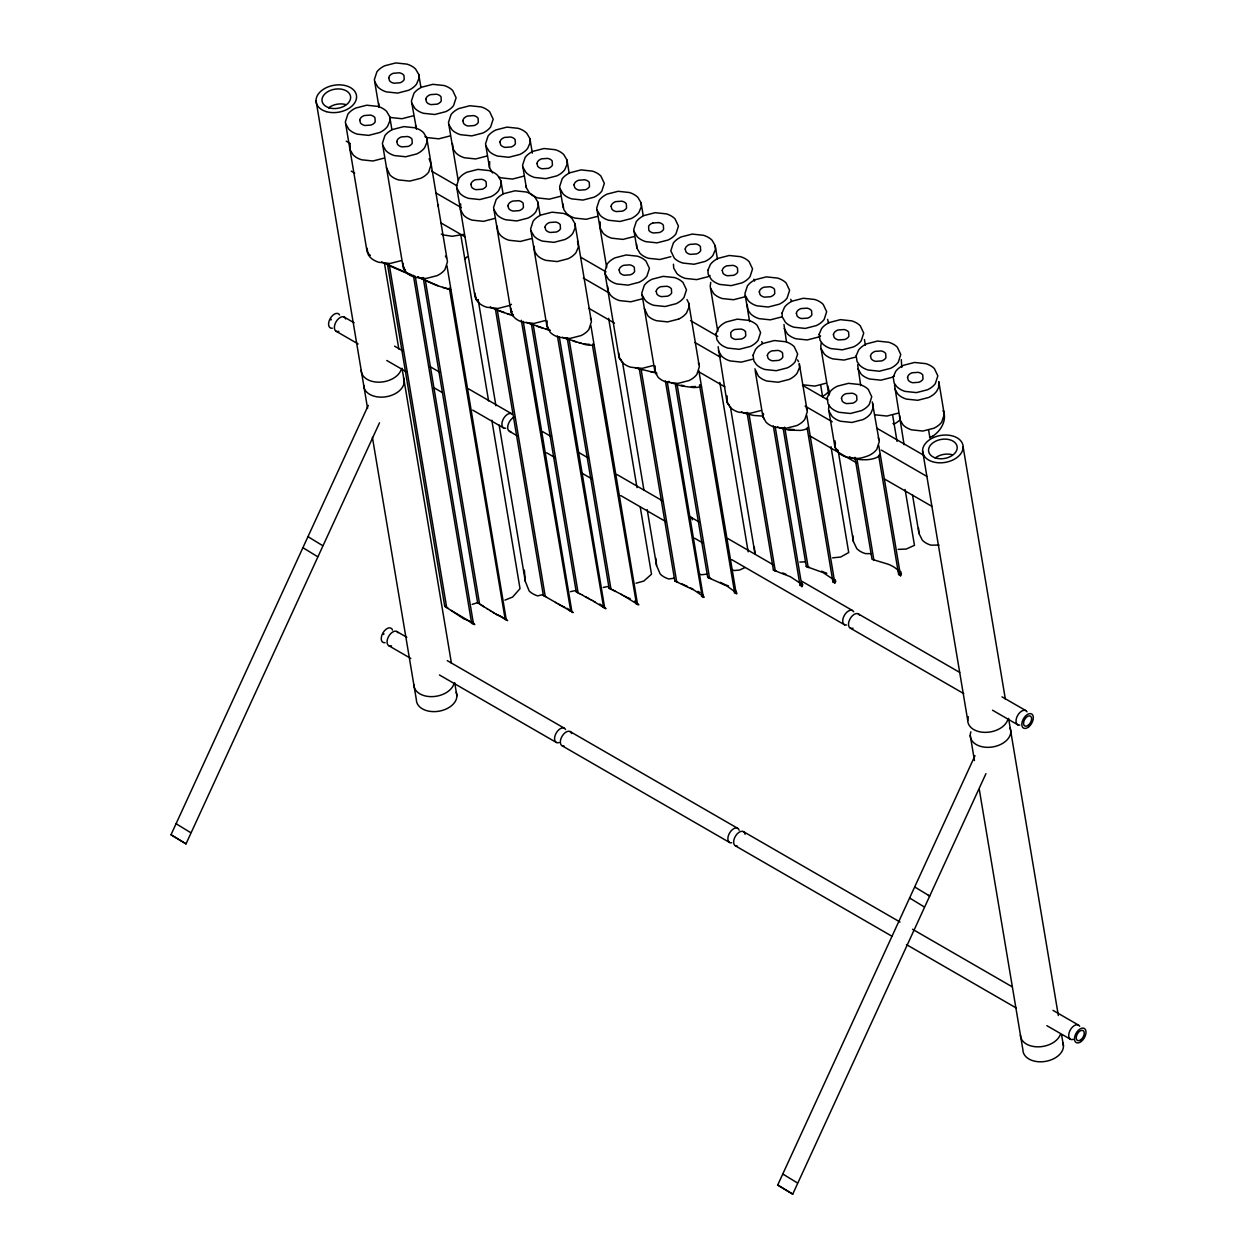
<?xml version="1.0" encoding="UTF-8"?>
<svg xmlns="http://www.w3.org/2000/svg" width="1257" height="1257" viewBox="0 0 1257 1257"><rect width="100%" height="100%" fill="white"/><g stroke="black" fill="none" stroke-linecap="round" stroke-linejoin="round"><path stroke-width="1.5" d="M524.358 570.097L525.332 581.488L529.181 590.979A24.889 16.655 -9.5 0 0 537.713 595.897L542.788 594.624M366.871 248.053L368.474 255.03M378.718 103.294L378.97 107.222L374.366 79.647L376.88 71.885A20.348 13.607 -9.5 0 1 384.721 65.773L395.766 62.929L407.064 64.138A24.889 16.655 -9.5 0 1 415.596 69.056L418.738 74.43L420.891 87.236M402.853 263.043L403.796 268.872L406.247 272.345A24.889 16.655 -9.5 0 0 414.779 277.278L426.076 278.473L437.122 275.644A20.348 13.607 -9.5 0 0 444.962 269.517L447.476 261.77L426.783 138.097L423.625 132.739A24.889 16.655 -9.5 0 0 415.109 127.805L403.811 126.611L392.765 129.44A20.348 13.607 -9.5 0 0 384.925 135.567L382.411 143.314L403.104 266.987M438.3 206.447L438.363 204.655M452.41 143.518L453.337 149.347L455.804 152.82A24.889 16.655 -9.5 0 0 464.336 157.738L475.633 158.948L486.679 156.104M474.816 293.022L476.434 299.999M497.065 226.024L498.008 231.854L500.475 235.326A24.889 16.655 -9.5 0 0 508.991 240.244L520.304 241.454L531.35 238.61M510.798 308.012L511.74 313.841L514.207 317.314A24.889 16.655 -9.5 0 0 522.723 322.232L534.021 323.442L545.067 320.598M533.911 246.136L534.853 251.966L537.305 255.438A24.889 16.655 -9.5 0 0 545.837 260.356L557.134 261.566L568.18 258.722A20.348 13.607 -9.5 0 0 576.02 252.61L578.471 246.828L577.529 240.998M562.932 203.854L563.874 209.683L566.326 213.156A24.889 16.655 -9.5 0 0 574.858 218.074L586.155 219.284L597.201 216.44M607.602 286.36L608.529 292.19L610.996 295.662A24.889 16.655 -9.5 0 0 619.512 300.58L630.825 301.79L641.871 298.946M618.758 352.981L619.135 357.774L622.152 362.283A24.889 16.655 -9.5 0 0 630.668 367.201L641.981 368.411L653.027 365.567M636.608 244.078L636.859 248.022L640.017 253.38A24.889 16.655 -9.5 0 0 648.533 258.298L659.831 259.508L670.877 256.679M673.453 264.19L673.705 268.134L676.847 273.492A24.889 16.655 -9.5 0 0 685.379 278.41L696.677 279.62L707.722 276.791A20.348 13.607 -9.5 0 0 710.079 275.519M718.124 346.696L726.955 401.879L730.097 407.252A24.889 16.655 -9.5 0 0 738.629 412.17L749.926 413.364L760.972 410.536M747.129 304.414L748.072 310.243L750.539 313.716A24.889 16.655 -9.5 0 0 759.055 318.65L770.352 319.844L781.414 317.015M762.685 412.925L762.936 416.868L766.079 422.226A24.889 16.655 -9.5 0 0 774.611 427.16L785.908 428.354L796.954 425.526A20.348 13.607 -9.5 0 0 804.794 419.398L807.308 411.652L799.279 363.572L799.515 367.5L797.064 373.282A20.348 13.607 -9.5 0 1 789.239 379.394L778.177 382.238L766.88 381.028A24.889 16.655 -9.5 0 1 758.364 376.11L754.891 368.788M783.975 324.526L786.473 341.92M827.687 385.632L829.683 393.268M857.651 364.75L860.746 385.679M865.382 345.345L864.439 339.516M894.497 384.862L904.097 444.664M899.651 415.611L899.902 419.555L903.045 424.913A24.889 16.655 -9.5 0 0 911.576 429.847L922.874 431.041L933.92 428.213A20.348 13.607 -9.5 0 0 941.76 422.085L944.274 414.339L938.806 381.625L938.618 387.549L936.606 391.351A20.348 13.607 -9.5 0 1 928.766 397.463L917.72 400.292L906.423 399.098A24.889 16.655 -9.5 0 1 897.907 394.179L894.748 388.806M727.096 400.307L727.646 403.764L729.327 404.785M350.153 143.597L349.949 149.504L353.107 154.878A24.889 16.655 -9.5 0 0 361.623 159.796L372.936 160.99L383.982 158.162M460.675 203.933L460.471 209.84L463.629 215.214A24.889 16.655 -9.5 0 0 472.161 220.132L483.458 221.342L494.504 218.498M449.346 288.057L505.141 619.01L495.242 613.636M489.696 161.65L489.492 167.558L492.65 172.932M547.235 321.022L546.716 324.982L548.571 329.334M600.217 221.986L600.013 227.91L603.171 233.268A24.889 16.655 -9.5 0 0 611.688 238.186L623.001 239.396L634.047 236.552M547.376 326.553L550.189 332.304A24.889 16.655 -9.5 0 0 558.705 337.222L570.018 338.432L581.064 335.588A20.348 13.607 -9.5 0 0 588.889 329.475L591.418 321.713L574.999 223.667L571.856 218.309A24.889 16.655 -9.5 0 0 563.325 213.391L552.027 212.182L540.981 215.026A20.348 13.607 -9.5 0 0 533.141 221.138L530.627 228.9L547.031 326.93M655.18 365.991L654.976 371.899L658.134 377.273A24.889 16.655 -9.5 0 0 666.666 382.191L677.963 383.401L689.009 380.557A20.348 13.607 -9.5 0 0 696.834 374.445L699.363 366.683L688.742 303.236L686.998 299.543M710.739 282.322L710.221 286.282L717.778 331.455M727.143 395.971L726.955 401.879M821.261 342.674L820.742 346.618L828.897 395.342M829.086 405.053L828.567 409.012L834.899 446.848L838.042 452.206A24.889 16.655 -9.5 0 0 846.574 457.124L858.044 459.355A23.49 10.197 9.5 0 0 869.577 459.449L872.091 459.009A23.757 10.323 9.5 0 0 879.303 455.71L879.884 454.327M835.104 440.924L834.899 446.848M849.418 456.794C855.341 460.203 862.946 457.831 868.917 455.505A20.348 13.607 -9.5 0 0 876.758 449.377L879.272 441.616L872.264 401.894M901.772 367.437L901.285 359.628M655.211 370.815L656.515 374.303M621.382 359.832L619.685 358.811L619.261 356.061M379.504 422.823L186.02 843.871L170.999 834.758L368.285 405.398M985.944 773.668L792.727 1194.15L777.706 1185.037L974.992 755.677M763.643 413.993L762.842 416.224L764.476 419.272M900.641 571.369L901.395 573.742L900.562 575.769C897.498 574.889 900.122 570.285 896.367 568.824A19.562 6.694 15.1 0 0 888.668 564.377L872.028 559.302L854.964 457.312M475.492 297.045L475.759 298.852L478.304 300.392M467.29 256.648L464.54 259.382M835.072 579.556L835.764 581.504L834.821 582.997L832.92 581.897L833.344 580.011M702.113 596.038L665.362 380.824M802.814 584.584L801.966 586.61L800.363 585.259M822.219 396.458L825.173 394.839A25.941 20.898 -48.2 0 0 827.562 392.718M929.536 437.577L932.537 436.289M744.898 567.598L739.509 570.05L734.292 570.521A24.889 16.655 -9.5 0 1 731.794 569.61M512.165 311.437L511.222 313.009L513.437 314.863M477.22 602.81L472.176 604.35M367.657 252.798L370.344 255.422M412.987 115.88L401.941 118.724L390.644 117.514M449.833 135.992L438.787 138.836L427.49 137.626A24.889 16.655 -9.5 0 1 424.992 136.714M523.525 176.216L512.479 179.06L501.166 177.85A24.889 16.655 -9.5 0 1 498.668 176.938M401.14 260.655L390.094 263.483L378.797 262.289A24.889 16.655 -9.5 0 1 370.265 257.355L368.49 255.045M560.355 196.328L549.309 199.172L538.012 197.962A24.889 16.655 -9.5 0 1 529.48 193.044L526.337 187.67L522.582 165.217L525.112 157.471A20.348 13.607 -9.5 0 1 532.937 151.343L543.982 148.515L555.295 149.709A24.889 16.655 -9.5 0 1 563.812 154.642L566.97 160L569.154 173.042M678.701 319.058L667.656 321.902L656.358 320.692A24.889 16.655 -9.5 0 1 647.842 315.774L644.37 308.452M744.568 296.903L733.522 299.732L722.225 298.538A24.889 16.655 -9.5 0 1 713.693 293.604L710.535 288.246M752.393 359.282L741.347 362.126L730.05 360.916A24.889 16.655 -9.5 0 1 721.518 355.998L718.36 350.624M855.09 357.239L844.044 360.068L832.747 358.874A24.889 16.655 -9.5 0 1 824.215 353.94L821.057 348.582M825.975 383.244L814.929 386.088L803.632 384.878M897.938 413.223L886.892 416.051L875.595 414.857M575.58 590.523L570.474 591.67M699.52 384.909L734.654 592.613M734.324 592.738L736.963 593.587L735.801 590.979M441.301 234.085A24.889 16.655 -9.5 0 0 443.8 234.996L452.174 236.285L463.582 234.43M652.729 223.023L658.841 222.568M608.372 586.438L603.234 587.443M673.941 578.236L668.771 578.974A24.889 16.655 -9.5 0 1 660.239 574.056L656.547 565.493L647.198 509.619M706.733 574.135L701.532 574.748A24.889 16.655 -9.5 0 1 699.033 573.836M504.937 600.123L512.589 597.059L520.021 588.653L491.833 420.262M939.026 545.067L930.887 545.145A24.889 16.655 -9.5 0 1 922.355 540.227L918.977 533.487L912.503 494.865M701.453 596.337L704.124 597.342L703.024 595.142M805.093 561.848L799.829 562.068M404.377 267.49L403.308 268.244L405.492 269.894M870.661 553.661L865.35 553.599A24.889 16.655 -9.5 0 1 856.834 548.68L853.377 541.484L838.23 451.106M635.995 583.217L643.804 581.064L651.503 574.213L640.222 506.854M763.188 416.13L753.226 415.391L743.233 412.799M794.204 429.658L788.893 429.234M832.59 557.841L840.619 557.055L848.711 552.546L830.987 446.706M656.877 373.188L635.288 367.83M898.127 549.372L906.218 549.058L914.452 545.318L905.103 489.507M650.607 371.648L653.153 372.041M681.09 385.161L683.839 385.71M783.095 427.977L806.303 566.53L809.367 567.237M806.303 566.53L823.099 572.579L832.841 579.1M592.534 345.722L636.435 603.627L623.833 595.849M635.712 603.564L638.823 604.821L638.352 604.146M578.801 342.642L581.378 343.24M545.491 328.847L547.926 329.444M549.262 330.277L526.447 322.373M414.072 276.053L415.25 276.351L473.276 622.718L474.785 624.588L472.396 623.802A24.889 16.655 -9.5 0 0 463.864 618.884L444.742 606.251L387.392 263.75M747.004 412.343L773.432 570.144L776.512 570.992M773.432 570.144L790.307 576.696L800.033 583.075M513.406 315.978L490.466 307.384M573.286 341.071L576.083 341.904M542.898 328.124L537.352 326.38M642.343 369.699L636.796 367.908M411.935 274.984L381.641 261.943M506.995 313.622L509.619 314.454M442.59 287.35L449.519 289.189M504.246 312.694L498.558 310.589M675.465 384.941L707.691 577.356L710.833 578.503M707.691 577.356L727.065 586.092L734.874 591.717M782.765 573.003L785.814 574.15M410.568 274.906L387.392 264.897M564.864 338.086L567.63 339.154M437.845 285.653L418.298 277.168M557.401 335.855L603.611 607.43L593.603 601.317M602.841 607.178L606 608.718L604.711 607.665M528.898 323.175L531.664 324.306M639.373 369.307L674.82 580.97L677.979 582.258M674.82 580.97L694.288 590.24L702.05 595.614M821.528 571.181L824.278 572.359A24.889 16.655 -9.5 0 1 826.776 573.271M681.184 583.609L687.453 586.438M490.246 307.085L492.917 308.279M720.245 582.337L725.996 585.039A24.889 16.655 -9.5 0 1 728.494 585.966M322.578 545.585L307.981 536.66L308.656 537.195M317.502 556.615L302.906 547.706L303.581 548.241M924.209 906.894L909.612 897.985L910.288 898.519M190.671 832.637L176.059 823.712L176.75 824.246M170.999 834.758L186.02 843.871M797.378 1182.916L782.765 1173.991L783.457 1174.525M777.706 1185.037L792.727 1194.15M567.206 338.039L609.095 588.197L621.885 594.624M612.3 589.769L615.537 591.371M690.423 587.867L693.22 589.266M621.131 594.42L627.699 597.735A24.889 16.655 -9.5 0 1 630.197 598.646M531.428 324.337L576.225 591.811L579.618 593.697M579.446 593.524L582.714 595.268M582.557 595.268L589.093 598.725M928.373 895.361L929.709 896.052L914.687 886.939L915.363 887.473M585.479 596.855L592.11 600.39M777.455 426.814L778.334 427.301M779.214 427.789L789.176 430.145L800.348 430.413A25.941 9.475 13.2 0 0 807.732 428.071L808.345 426.909M741.473 411.825L742.353 412.312M668.63 381.358L669.51 381.845M671.269 382.819L681.341 385.899L692.748 387.486A30.419 8.139 17.8 0 0 698.955 387.062L701.406 386.025L700.275 385.349M562.429 337.363L585.134 344.575A36.092 6.568 21.6 0 0 591.528 345.251L594.105 344.889L592.597 344.009M417.623 276.933L435.99 285.213L450.666 289.848M521.325 320.252L570.772 611.216L558.249 603.957M591.041 599.903L594.922 601.962M495.352 308.751L543.354 595.409L546.764 597.374M546.606 597.279L556.301 602.826M555.515 602.386L562.162 606.188A24.889 16.655 -9.5 0 1 564.66 607.115M893.004 423.436L894.151 424.096L896.744 422.478A23.757 18.839 -39.2 0 0 899.164 420.576M431.607 171.141L456.998 185.816M580.608 257.166L606 271.842M690.659 320.708L717.747 336.357M802.406 385.239L827.813 399.899M876.915 428.244L924.319 455.615M346.256 141.193L349.65 143.157M436.006 193.012L461.398 207.672M583.311 278.048L608.702 292.724M695.058 342.58L720.465 357.239M805.124 406.121L832.213 421.755M881.314 450.1L927.022 476.497M351.284 171.156L354.678 173.12M441.286 223.118L465.059 236.835M589.014 308.405L614.484 323.112M699.395 372.135L724.865 386.842M809.775 435.849L857.321 463.299M884.488 478.996L932.034 506.445M344.041 316.968L354.144 322.813M394.588 346.162L403.01 351.017M429.973 366.588L440.076 372.418M468.72 388.963L511.568 413.694M542.615 431.622L551.037 436.478M579.681 453.023L588.103 457.878M616.747 474.423L662.25 500.679M699.065 521.954L690.643 517.083A8.171 4.714 -60 0 1 692.434 519.817M727.709 538.483L773.212 564.754M801.856 581.284L852.403 610.462M858.17 613.809L959.704 672.416M1002.002 696.849L1025.696 710.519M336.232 331.314L358.135 343.962M386.779 360.492L407.001 372.166M433.964 387.737L442.385 392.593M472.711 410.112L503.758 428.04M509.541 431.371L517.963 436.242M546.606 452.771L555.028 457.642M581.991 473.198L592.094 479.043M620.738 495.572L666.226 521.844M694.634 538.232L703.056 543.103M731.7 559.632L844.594 624.808M850.361 628.154L963.742 693.597M992.511 710.205L1017.887 724.865M609.095 588.197L610.996 589.297L569.107 339.139M576.225 591.811L578.126 592.911L533.329 325.437M543.354 595.409L545.255 596.525L497.253 309.851M569.971 610.792L573.176 612.599L571.935 611.845L523.226 321.352M423.153 277.467L477.613 602.637L479.53 603.737L425.385 280.5M504.246 618.004L507.592 620.597L505.157 619.575A24.889 16.655 -9.5 0 0 496.641 614.642L492.665 612.065M444.742 606.251L448.183 608.404M413.364 275.252L471.375 621.618L473.276 622.718M396.709 631.454L406.812 637.283M447.256 660.632L564.236 728.164M570.002 731.495L737.529 828.222M743.311 831.553L900.012 922.025M912.535 929.253L1012.372 986.902M1052.973 1010.345L1078.365 1025.005M388.9 645.784L410.803 658.432M439.447 674.978L556.427 742.51M562.209 745.841L729.736 842.567M735.502 845.898L892.203 936.371M906.423 944.573L1016.41 1008.083M1046.861 1025.665L1070.555 1039.335M838.12 450.273L835.591 448.733L834.758 445.905A23.49 10.402 10.2 0 1 835.496 443.297M549.419 329.853L550.267 330.355M489.9 610.352L493.781 612.913M487.025 608.545L490.733 611.012M487.527 609.017L477.613 602.637M480.912 604.79L484.244 606.927M451.216 610.446L472.318 622.906L471.375 621.618M801.353 582.62L802.28 583.657M797.519 359.879L798.588 361.67M745.495 331.628L745.762 335.76A7.306 4.887 -9.5 0 1 741.614 338.981L735.502 339.437A8.862 5.924 -9.5 0 1 731.008 336.829L730.741 332.712A7.306 4.887 -9.5 0 1 734.889 329.475L741.002 329.035A8.862 5.924 -9.5 0 1 745.495 331.628M429.108 158.743L431.182 164.4L428.653 172.162A20.348 13.607 -9.5 0 1 420.812 178.274L409.766 181.102L398.469 179.908A24.889 16.655 -9.5 0 1 389.953 174.99L386.48 167.668M476.434 300.014L478.226 302.324A24.889 16.655 -9.5 0 0 486.742 307.242L498.039 308.452L509.085 305.624A20.348 13.607 -9.5 0 0 511.458 304.335M445.418 256.114L446.471 257.921M943.96 412.375L943.269 410.489L944.416 415.203A22.94 17.975 -34.6 0 1 942.326 425.479L940.927 427.961A22.94 17.975 -34.6 0 1 932.49 436.352M857.903 368.694L861.061 374.052A24.889 16.655 -9.5 0 0 869.577 378.986L880.89 380.18L891.936 377.351A20.348 13.607 -9.5 0 0 894.293 376.079M878.266 437.766L878.957 439.667M827.593 319.404L828.599 323.253M790.763 299.292L791.454 301.177M828.882 410.976L832.04 416.334A24.889 16.655 -9.5 0 0 840.572 421.252L851.869 422.462L862.915 419.618A20.348 13.607 -9.5 0 0 870.755 413.506L873.206 407.724L872.955 403.796M784.227 328.47L787.369 333.828A24.889 16.655 -9.5 0 0 795.901 338.762L807.198 339.956L818.244 337.127A20.348 13.607 -9.5 0 0 820.617 335.855M806.303 407.802L806.994 409.688M753.917 279.18L754.609 281.065M745.244 295.536L748.386 300.91A24.889 16.655 -9.5 0 0 756.918 305.828L768.216 307.038L779.261 304.194A20.348 13.607 -9.5 0 0 787.102 298.082L789.616 290.32L786.144 282.998A24.889 16.655 -9.5 0 0 777.627 278.08L766.33 276.87L755.284 279.714A20.348 13.607 -9.5 0 0 747.444 285.826L744.93 293.588L749.612 321.635M761.742 341.558L762.433 343.46M715.186 245.586L712.043 240.213A24.889 16.655 -9.5 0 0 703.511 235.295L692.214 234.085L681.168 236.929A20.348 13.607 -9.5 0 0 673.328 243.041L670.814 250.803L674.271 258.125A24.889 16.655 -9.5 0 0 682.802 263.043L694.1 264.253L705.146 261.409A20.348 13.607 -9.5 0 0 712.986 255.297L715.437 249.515L715.186 245.586L717.448 259.036M643.175 215.34L641.086 202.786L637.928 197.428A24.889 16.655 -9.5 0 0 629.396 192.51L618.098 191.3L607.052 194.128A20.348 13.607 -9.5 0 0 599.228 200.256L596.698 208.018L606.66 267.552M698.358 362.833L699.049 364.719M634.062 231.367L637.22 236.725A24.889 16.655 -9.5 0 0 645.752 241.643L657.05 242.852L668.096 240.024A20.348 13.607 -9.5 0 0 675.936 233.896L678.45 226.134L674.978 218.812A24.889 16.655 -9.5 0 0 666.461 213.894L655.164 212.684L644.103 215.528A20.348 13.607 -9.5 0 0 636.278 221.641L633.748 229.403L636.859 248.022M642.107 295.034L645.265 300.392A24.889 16.655 -9.5 0 0 653.781 305.325L665.079 306.519L676.14 303.691A20.348 13.607 -9.5 0 0 683.965 297.563L686.495 289.817L683.022 282.495A24.889 16.655 -9.5 0 0 674.49 277.561L663.193 276.367L652.147 279.195A20.348 13.607 -9.5 0 0 644.307 285.323L641.793 293.07L654.976 371.899M597.012 209.966L600.17 215.34A24.889 16.655 -9.5 0 0 608.687 220.258L619.984 221.468L631.045 218.624A20.348 13.607 -9.5 0 0 638.87 212.512L641.321 206.729L641.086 202.786M605.057 273.633L608.199 279.007A24.889 16.655 -9.5 0 0 616.731 283.925L628.029 285.135L639.075 282.291A20.348 13.607 -9.5 0 0 646.915 276.179L649.429 268.417L645.972 261.095A24.889 16.655 -9.5 0 0 637.44 256.177L626.143 254.967L615.097 257.811A20.348 13.607 -9.5 0 0 607.257 263.923L604.743 271.685L618.994 356.909M559.962 188.566L563.105 193.939A24.889 16.655 -9.5 0 0 571.636 198.857L582.934 200.067L593.98 197.223A20.348 13.607 -9.5 0 0 601.82 191.111L604.334 183.349L600.877 176.027A24.889 16.655 -9.5 0 0 592.346 171.109L581.048 169.899L570.002 172.743A20.348 13.607 -9.5 0 0 562.162 178.855L559.648 186.617L563.183 207.798M532.34 153.134L529.92 138.616L526.762 133.242A24.889 16.655 -9.5 0 0 518.23 128.324L506.932 127.114L495.887 129.958A20.348 13.607 -9.5 0 0 488.046 136.07L485.532 143.832L489.492 167.558M590.413 317.864L591.104 319.765M540.133 215.324L537.949 202.283L534.806 196.909A24.889 16.655 -9.5 0 0 526.274 191.991L514.977 190.781L503.931 193.625A20.348 13.607 -9.5 0 0 496.091 199.737L493.577 207.499L511.049 311.956M522.896 167.181L526.055 172.539A24.889 16.655 -9.5 0 0 534.586 177.473L545.884 178.667L556.93 175.839A20.348 13.607 -9.5 0 0 564.754 169.711L567.221 163.944L566.97 160M530.941 230.848L534.099 236.222A24.889 16.655 -9.5 0 0 542.615 241.14L553.913 242.35L564.959 239.506A20.348 13.607 -9.5 0 0 572.799 233.393L575.25 227.611L574.999 223.667M503.02 193.594L500.899 180.882L497.741 175.524A24.889 16.655 -9.5 0 0 489.224 170.591L477.911 169.396L466.866 172.225A20.348 13.607 -9.5 0 0 459.041 178.353L456.511 186.115L475.067 296.966M485.846 145.781L489.004 151.154A24.889 16.655 -9.5 0 0 497.521 156.072L508.818 157.282L519.864 154.438A20.348 13.607 -9.5 0 0 527.704 148.326L530.155 142.544L529.92 138.616M493.891 209.463L497.034 214.821A24.889 16.655 -9.5 0 0 505.565 219.739L516.863 220.949L527.909 218.105A20.348 13.607 -9.5 0 0 535.749 211.993L538.2 206.211L537.949 202.283M448.796 124.396L451.939 129.754A24.889 16.655 -9.5 0 0 460.471 134.688L471.768 135.882L482.814 133.053A20.348 13.607 -9.5 0 0 490.654 126.926L493.168 119.164L489.711 111.842A24.889 16.655 -9.5 0 0 481.18 106.924L469.882 105.729L458.836 108.558A20.348 13.607 -9.5 0 0 450.996 114.67L448.482 122.432L458.129 180.128M456.825 188.063L459.983 193.437A24.889 16.655 -9.5 0 0 468.5 198.355L479.813 199.549L490.858 196.721A20.348 13.607 -9.5 0 0 498.683 190.593L501.134 184.826L500.899 180.882M411.73 102.995L414.889 108.369A24.889 16.655 -9.5 0 0 423.405 113.287L434.718 114.497L445.764 111.653A20.348 13.607 -9.5 0 0 453.588 105.541L456.118 97.779L452.646 90.457A24.889 16.655 -9.5 0 0 444.13 85.539L432.817 84.329L421.771 87.173A20.348 13.607 -9.5 0 0 413.946 93.285L411.416 101.047L416.507 129.235M391.87 129.518L389.733 116.712L386.575 111.339A24.889 16.655 -9.5 0 0 378.043 106.421L366.745 105.211L355.7 108.055A20.348 13.607 -9.5 0 0 347.875 114.167L345.345 121.929L367.123 251.997M374.68 81.611L377.838 86.969A24.889 16.655 -9.5 0 0 386.355 91.887L397.652 93.097L408.698 90.253A20.348 13.607 -9.5 0 0 416.538 84.14L418.99 78.358L418.738 74.43M382.725 145.278L385.868 150.636A24.889 16.655 -9.5 0 0 394.399 155.569L405.697 156.764L416.743 153.935A20.348 13.607 -9.5 0 0 424.583 147.807L427.034 142.041L426.783 138.097M345.659 123.877L348.817 129.251A24.889 16.655 -9.5 0 0 357.334 134.169L368.647 135.379L379.693 132.535A20.348 13.607 -9.5 0 0 387.517 126.423L389.969 120.641L389.733 116.712M963.145 446.973A20.426 13.654 -9.5 0 1 932.867 461.822A20.426 13.654 -9.5 0 1 932.6 438.002A20.426 13.654 -9.5 0 1 963.145 446.973L1005.364 699.159M1008.585 718.391L1058.347 1015.53M1061.568 1034.747L1063.453 1045.965M928.624 430.114L929.913 437.797M922.607 450.886L967.733 720.434M970.247 735.408L974.458 760.532M979.313 789.522L1022.915 1049.894A20.426 13.654 -9.5 0 0 1045.981 1061.301A20.426 13.654 -9.5 0 0 1062.715 1042.477M892.643 415.124L897.042 441.411M878.753 445.575L900.562 575.769M878.674 455.364L898.661 574.669M856.865 458.428L873.945 560.402M820.68 385.145L822.612 396.678M806.79 415.611L834.821 582.997M807.135 427.961L832.92 581.897M784.682 427.16L808.204 567.63M775.208 426.893L801.966 586.61M773.306 425.793L800.049 585.511M755.206 370.736L762.936 416.868M748.905 413.459L775.333 571.244M730.348 406.498L754.954 553.489L754.263 546.858M719.821 382.489L748.166 551.823M698.845 370.642L736.225 593.838M677.052 384.108L709.608 578.456M667.263 381.924L703.354 597.436M640.96 368.474L676.737 582.07M622.356 361.293L643.977 490.356M608.639 318.288L637 487.622M590.9 325.673L637.613 604.664M559.318 336.955L604.743 608.278M478.131 299.559L495.918 405.76M499.139 425.07L525.332 581.488M460.848 235.263L488.58 400.904M446.958 265.714L506.147 619.104M389.293 264.85L446.659 607.351M384.595 264.111L398.815 348.975M402.036 368.207L451.467 663.413M454.688 682.677L456.888 695.781M316.041 100.701L367.578 408.399M372.418 437.389L416.35 699.693A20.426 13.654 -9.5 0 0 439.416 711.116A20.426 13.654 -9.5 0 0 456.165 692.277M656.547 565.493L655.73 558.124M918.977 533.487L918.49 528.081M853.377 541.484L852.796 535.592M688.742 303.236L688.993 307.164L686.542 312.946A20.348 13.607 -9.5 0 1 678.701 319.058M526.023 185.722L526.337 187.67M415.501 125.386L415.816 127.334M658.841 222.568A8.862 5.924 -9.5 0 1 663.35 225.176L663.602 229.293A7.306 4.887 -9.5 0 1 659.469 232.529L653.357 232.969A8.862 5.924 -9.5 0 1 648.863 230.377L648.596 226.244A7.306 4.887 -9.5 0 1 652.729 223.023M599.715 604.02A24.889 16.655 -9.5 0 1 603.454 606.88M695.404 386.48A27.481 7.353 17.8 0 1 691.381 386.606M697.996 591.324A24.889 16.655 -9.5 0 1 700.023 592.675M566.938 608.247A24.889 16.655 -9.5 0 1 570.694 611.106M634.486 601.129A24.889 16.655 -9.5 0 1 636.215 602.653M589.564 344.339A32.619 5.939 21.6 0 1 583.782 343.727M385.051 642.688A8.171 4.714 -60 0 1 383.024 632.774A8.171 4.714 -60 0 1 392.53 630.103M391.555 645.847A8.171 4.714 -60 0 1 388.303 637.048A8.171 4.714 -60 0 1 398.045 632.774M1073.211 1039.398A8.171 4.714 -60 0 1 1069.958 1030.599A8.171 4.714 -60 0 1 1079.7 1026.325M731.653 842.803A8.171 4.714 -60 0 1 729.641 832.888A8.171 4.714 -60 0 1 739.147 830.201M737.435 846.134A8.171 4.714 -60 0 1 735.691 835.764A8.171 4.714 -60 0 1 745.102 834.287M559.082 742.573A8.171 4.714 -60 0 1 555.83 733.758A8.171 4.714 -60 0 1 565.571 729.5M564.126 746.077A8.171 4.714 -60 0 1 562.115 736.162A8.171 4.714 -60 0 1 571.621 733.491M383.605 634.486A5.908 3.41 -60 0 1 383.951 633.795M332.382 328.218A8.171 4.714 -60 0 1 330.104 318.759A8.171 4.714 -60 0 1 339.594 314.973M338.887 331.377A8.171 4.714 -60 0 1 335.886 322.091A8.171 4.714 -60 0 1 345.644 318.964M1019.82 725.1A8.171 4.714 -60 0 1 1017.542 715.642A8.171 4.714 -60 0 1 1027.032 711.855M853.016 628.217A8.171 4.714 -60 0 1 849.763 619.402A8.171 4.714 -60 0 1 859.505 615.129M846.511 625.043A8.171 4.714 -60 0 1 844.233 615.6A8.171 4.714 -60 0 1 853.723 611.798M505.691 428.276A8.171 4.714 -60 0 1 502.926 419.775A8.171 4.714 -60 0 1 512.086 414.024M510.766 431.654A8.171 4.714 -60 0 1 507.891 425.542A8.171 4.714 -60 0 1 513.94 417.261M330.937 320.016A5.908 3.41 -60 0 1 331.282 319.325M401.062 369.951A20.426 13.654 -9.5 0 1 378.954 382.175A20.426 13.654 -9.5 0 1 361.183 370.249M403.497 377.807A20.426 13.654 -9.5 0 1 386.763 396.631A20.426 13.654 -9.5 0 1 363.682 385.223M453.73 684.421A20.426 13.654 -9.5 0 1 431.622 696.645A20.426 13.654 -9.5 0 1 413.852 684.719M328.611 107.819A14.44 9.663 -9.5 0 1 345.879 104.598M1007.627 720.151A20.426 13.654 -9.5 0 1 982.911 732.265A20.426 13.654 -9.5 0 1 968.393 716.82M1010.062 728.007A20.426 13.654 -9.5 0 1 990.673 747.208A20.426 13.654 -9.5 0 1 970.891 731.794M1060.295 1034.621A20.426 13.654 -9.5 0 1 1038.188 1046.845A20.426 13.654 -9.5 0 1 1020.401 1034.92M935.161 458.004A14.44 9.663 -9.5 0 1 952.445 454.798M359.738 120.169L360.445 122.887A8.862 5.924 -9.5 0 0 364.954 125.496L371.066 125.04A7.306 4.887 -9.5 0 0 375.199 121.819L374.947 117.687A8.862 5.924 -9.5 0 0 370.438 115.094L364.326 115.534A7.306 4.887 -9.5 0 0 360.193 118.771L359.738 120.169M388.759 77.887L389.466 80.621A8.862 5.924 -9.5 0 0 393.975 83.213L400.072 82.773A7.306 4.887 -9.5 0 0 404.22 79.537L403.953 75.42A8.862 5.924 -9.5 0 0 399.459 72.812L393.347 73.267A7.306 4.887 -9.5 0 0 389.199 76.488L388.759 77.887M396.788 141.554L397.511 144.288A8.862 5.924 -9.5 0 0 402.004 146.88L408.116 146.441A7.306 4.887 -9.5 0 0 412.249 143.204L411.997 139.087A8.862 5.924 -9.5 0 0 407.488 136.494L401.392 136.934A7.306 4.887 -9.5 0 0 397.243 140.171L396.788 141.554M425.809 99.287L426.516 102.006A8.862 5.924 -9.5 0 0 431.025 104.614L437.137 104.158A7.306 4.887 -9.5 0 0 441.27 100.937L441.018 96.805A8.862 5.924 -9.5 0 0 436.509 94.212L430.397 94.652A7.306 4.887 -9.5 0 0 426.264 97.889L425.809 99.287M462.859 120.672L463.582 123.406A8.862 5.924 -9.5 0 0 468.075 125.999L474.188 125.559A7.306 4.887 -9.5 0 0 478.336 122.322L478.069 118.205A8.862 5.924 -9.5 0 0 473.559 115.597L467.463 116.053A7.306 4.887 -9.5 0 0 463.314 119.274L462.859 120.672M470.904 184.355L471.611 187.073A8.862 5.924 -9.5 0 0 476.12 189.666L482.232 189.226A7.306 4.887 -9.5 0 0 486.365 186.005L486.113 181.872A8.862 5.924 -9.5 0 0 481.604 179.28L475.492 179.72A7.306 4.887 -9.5 0 0 471.359 182.956L470.904 184.355M499.925 142.072L500.632 144.791A8.862 5.924 -9.5 0 0 505.141 147.399L511.253 146.943A7.306 4.887 -9.5 0 0 515.386 143.722L515.119 139.59A8.862 5.924 -9.5 0 0 510.625 136.997L504.513 137.437A7.306 4.887 -9.5 0 0 500.38 140.674L499.925 142.072M507.954 205.739L508.676 208.473A8.862 5.924 -9.5 0 0 513.17 211.066L519.282 210.626A7.306 4.887 -9.5 0 0 523.431 207.389L523.163 203.273A8.862 5.924 -9.5 0 0 518.654 200.664L512.557 201.12A7.306 4.887 -9.5 0 0 508.409 204.341L507.954 205.739M536.975 163.473L537.682 166.191A8.862 5.924 -9.5 0 0 542.191 168.784L548.303 168.344A7.306 4.887 -9.5 0 0 552.436 165.107L552.184 160.99A8.862 5.924 -9.5 0 0 547.675 158.398L541.563 158.838A7.306 4.887 -9.5 0 0 537.43 162.074L536.975 163.473M545.019 227.14L545.727 229.858A8.862 5.924 -9.5 0 0 550.236 232.466L556.332 232.011A7.306 4.887 -9.5 0 0 560.481 228.79L560.213 224.657A8.862 5.924 -9.5 0 0 555.72 222.065L549.608 222.505A7.306 4.887 -9.5 0 0 545.475 225.741L545.019 227.14M574.025 184.858L574.748 187.592A8.862 5.924 -9.5 0 0 579.241 190.184L585.353 189.744A7.306 4.887 -9.5 0 0 589.502 186.507L589.234 182.391A8.862 5.924 -9.5 0 0 584.725 179.782L578.629 180.238A7.306 4.887 -9.5 0 0 574.48 183.459L574.025 184.858M611.091 206.258L611.798 208.976A8.862 5.924 -9.5 0 0 616.307 211.585L622.419 211.129A7.306 4.887 -9.5 0 0 626.552 207.908L626.285 203.775A8.862 5.924 -9.5 0 0 621.791 201.183L615.679 201.623A7.306 4.887 -9.5 0 0 611.546 204.86L611.091 206.258M619.12 269.925L619.842 272.643A8.862 5.924 -9.5 0 0 624.336 275.252L630.448 274.796A7.306 4.887 -9.5 0 0 634.596 271.575L634.329 267.442A8.862 5.924 -9.5 0 0 629.82 264.85L623.723 265.29A7.306 4.887 -9.5 0 0 619.575 268.527L619.12 269.925M656.185 291.325L656.892 294.044A8.862 5.924 -9.5 0 0 661.402 296.636L667.514 296.196A7.306 4.887 -9.5 0 0 671.647 292.96L671.379 288.843A8.862 5.924 -9.5 0 0 666.886 286.25L660.773 286.69A7.306 4.887 -9.5 0 0 656.641 289.927L656.185 291.325M685.206 249.043L685.913 251.761A8.862 5.924 -9.5 0 0 690.423 254.37L696.519 253.914A7.306 4.887 -9.5 0 0 700.668 250.693L700.4 246.561A8.862 5.924 -9.5 0 0 695.907 243.968L689.794 244.408A7.306 4.887 -9.5 0 0 685.646 247.645L685.206 249.043M707.927 270.208L708.178 274.152L711.336 279.51A24.889 16.655 -9.5 0 0 719.852 284.443L731.165 285.638L742.211 282.809A20.348 13.607 -9.5 0 0 750.036 276.681L752.566 268.935L749.093 261.613A24.889 16.655 -9.5 0 0 740.562 256.679L729.264 255.485L718.218 258.314A20.348 13.607 -9.5 0 0 710.394 264.441L707.927 270.208M715.971 333.875L716.914 339.72L719.365 343.192A24.889 16.655 -9.5 0 0 727.897 348.11L739.195 349.32L750.24 346.476A20.348 13.607 -9.5 0 0 758.081 340.364L760.595 332.602L757.138 325.28A24.889 16.655 -9.5 0 0 748.606 320.362L737.309 319.152L726.263 321.981A20.348 13.607 -9.5 0 0 718.423 328.108L715.971 333.875M722.256 270.444L722.964 273.162A8.862 5.924 -9.5 0 0 727.473 275.754L733.585 275.314A7.306 4.887 -9.5 0 0 737.718 272.078L737.466 267.961A8.862 5.924 -9.5 0 0 732.957 265.368L726.845 265.808A7.306 4.887 -9.5 0 0 722.712 269.045L722.256 270.444M753.022 355.275L753.964 361.105L756.431 364.577A24.889 16.655 -9.5 0 0 764.947 369.495L776.26 370.705L787.306 367.877A20.348 13.607 -9.5 0 0 795.131 361.749L797.661 353.987L794.188 346.665A24.889 16.655 -9.5 0 0 785.656 341.747L774.359 340.537L763.313 343.381A20.348 13.607 -9.5 0 0 755.488 349.493L753.022 355.275M759.307 291.828L760.029 294.562A8.862 5.924 -9.5 0 0 764.523 297.155L770.635 296.715A7.306 4.887 -9.5 0 0 774.768 293.478L774.516 289.361A8.862 5.924 -9.5 0 0 770.007 286.753L763.91 287.209A7.306 4.887 -9.5 0 0 759.762 290.43L759.307 291.828M767.351 355.495L768.058 358.229A8.862 5.924 -9.5 0 0 772.568 360.822L778.68 360.382A7.306 4.887 -9.5 0 0 782.812 357.145L782.561 353.028A8.862 5.924 -9.5 0 0 778.052 350.42L771.939 350.876A7.306 4.887 -9.5 0 0 767.807 354.097L767.351 355.495M782.043 312.993L782.294 316.937L785.436 322.311A24.889 16.655 -9.5 0 0 793.968 327.229L805.266 328.423L816.312 325.594A20.348 13.607 -9.5 0 0 824.152 319.482L826.666 311.72L823.209 304.398A24.889 16.655 -9.5 0 0 814.677 299.465L803.38 298.27L792.334 301.099A20.348 13.607 -9.5 0 0 784.494 307.227L782.043 312.993M796.372 313.229L797.079 315.947A8.862 5.924 -9.5 0 0 801.589 318.555L807.685 318.1A7.306 4.887 -9.5 0 0 811.833 314.879L811.566 310.746A8.862 5.924 -9.5 0 0 807.073 308.154L800.96 308.594A7.306 4.887 -9.5 0 0 796.812 311.83L796.372 313.229M819.108 334.393L820.035 340.223L822.502 343.695A24.889 16.655 -9.5 0 0 831.018 348.613L842.331 349.823L853.377 346.979A20.348 13.607 -9.5 0 0 861.202 340.867L863.732 333.105L860.259 325.783A24.889 16.655 -9.5 0 0 851.743 320.865L840.43 319.655L829.384 322.499A20.348 13.607 -9.5 0 0 821.559 328.611L819.108 334.393M827.137 398.06L828.08 403.89L830.531 407.362A24.889 16.655 -9.5 0 0 839.063 412.296L850.361 413.49L861.406 410.662A20.348 13.607 -9.5 0 0 869.247 404.534L871.761 396.788L868.304 389.466A24.889 16.655 -9.5 0 0 859.772 384.532L848.475 383.338L837.429 386.166A20.348 13.607 -9.5 0 0 829.589 392.294L827.137 398.06M833.422 334.613L834.129 337.347A8.862 5.924 -9.5 0 0 838.639 339.94L844.751 339.5A7.306 4.887 -9.5 0 0 848.884 336.263L848.632 332.147A8.862 5.924 -9.5 0 0 844.123 329.538L838.01 329.994A7.306 4.887 -9.5 0 0 833.878 333.215L833.422 334.613M841.467 398.296L842.174 401.014A8.862 5.924 -9.5 0 0 846.684 403.607L852.78 403.167A7.306 4.887 -9.5 0 0 856.928 399.93L856.661 395.814A8.862 5.924 -9.5 0 0 852.167 393.221L846.055 393.661A7.306 4.887 -9.5 0 0 841.907 396.898L841.467 398.296M856.158 355.794L857.101 361.623L859.552 365.096A24.889 16.655 -9.5 0 0 868.084 370.014L879.381 371.224L890.427 368.38A20.348 13.607 -9.5 0 0 898.268 362.267L900.782 354.505L897.325 347.183A24.889 16.655 -9.5 0 0 888.793 342.265L877.496 341.056L866.45 343.899A20.348 13.607 -9.5 0 0 858.61 350.012L856.158 355.794M870.472 356.014L871.195 358.732A8.862 5.924 -9.5 0 0 875.689 361.34L881.801 360.885A7.306 4.887 -9.5 0 0 885.949 357.664L885.682 353.531A8.862 5.924 -9.5 0 0 881.173 350.939L875.076 351.379A7.306 4.887 -9.5 0 0 870.928 354.615L870.472 356.014M893.208 377.179L894.151 383.008L896.618 386.48A24.889 16.655 -9.5 0 0 905.134 391.414L916.432 392.608L927.477 389.78A20.348 13.607 -9.5 0 0 935.318 383.652L937.848 375.89L934.375 368.568A24.889 16.655 -9.5 0 0 925.843 363.65L914.546 362.456L903.5 365.284A20.348 13.607 -9.5 0 0 895.66 371.412L893.208 377.179M907.538 377.399L908.245 380.133A8.862 5.924 -9.5 0 0 912.755 382.725L918.851 382.285A7.306 4.887 -9.5 0 0 922.999 379.048L922.732 374.932A8.862 5.924 -9.5 0 0 918.238 372.339L912.126 372.779A7.306 4.887 -9.5 0 0 907.994 376L907.538 377.399M1081.24 1041.487A8.171 4.714 -60 0 0 1084.665 1028.666A8.171 4.714 -60 0 0 1074.814 1036.365A8.171 4.714 -60 0 0 1081.24 1041.487M1080.941 1039.696A5.719 3.3 -60 0 0 1083.33 1030.724A5.719 3.3 -60 0 0 1076.448 1036.098A5.719 3.3 -60 0 0 1080.941 1039.696M1028.572 727.017A8.171 4.714 -60 0 0 1031.997 714.196A8.171 4.714 -60 0 0 1022.145 721.879A8.171 4.714 -60 0 0 1028.572 727.017M1028.273 725.226A5.719 3.3 -60 0 0 1030.661 716.239A5.719 3.3 -60 0 0 1023.779 721.628A5.719 3.3 -60 0 0 1028.273 725.226M326.301 111.622A20.426 13.654 -9.5 0 0 356.579 96.773A20.426 13.654 -9.5 0 0 326.034 87.801A20.426 13.654 -9.5 0 0 326.301 111.622M329.24 107.851A14.44 9.663 -9.5 0 0 350.64 97.355A14.44 9.663 -9.5 0 0 329.051 91.007A14.44 9.663 -9.5 0 0 329.24 107.851M935.789 458.051A14.44 9.663 -9.5 0 0 957.206 447.539A14.44 9.663 -9.5 0 0 935.601 441.207A14.44 9.663 -9.5 0 0 935.789 458.051"/></g></svg>
